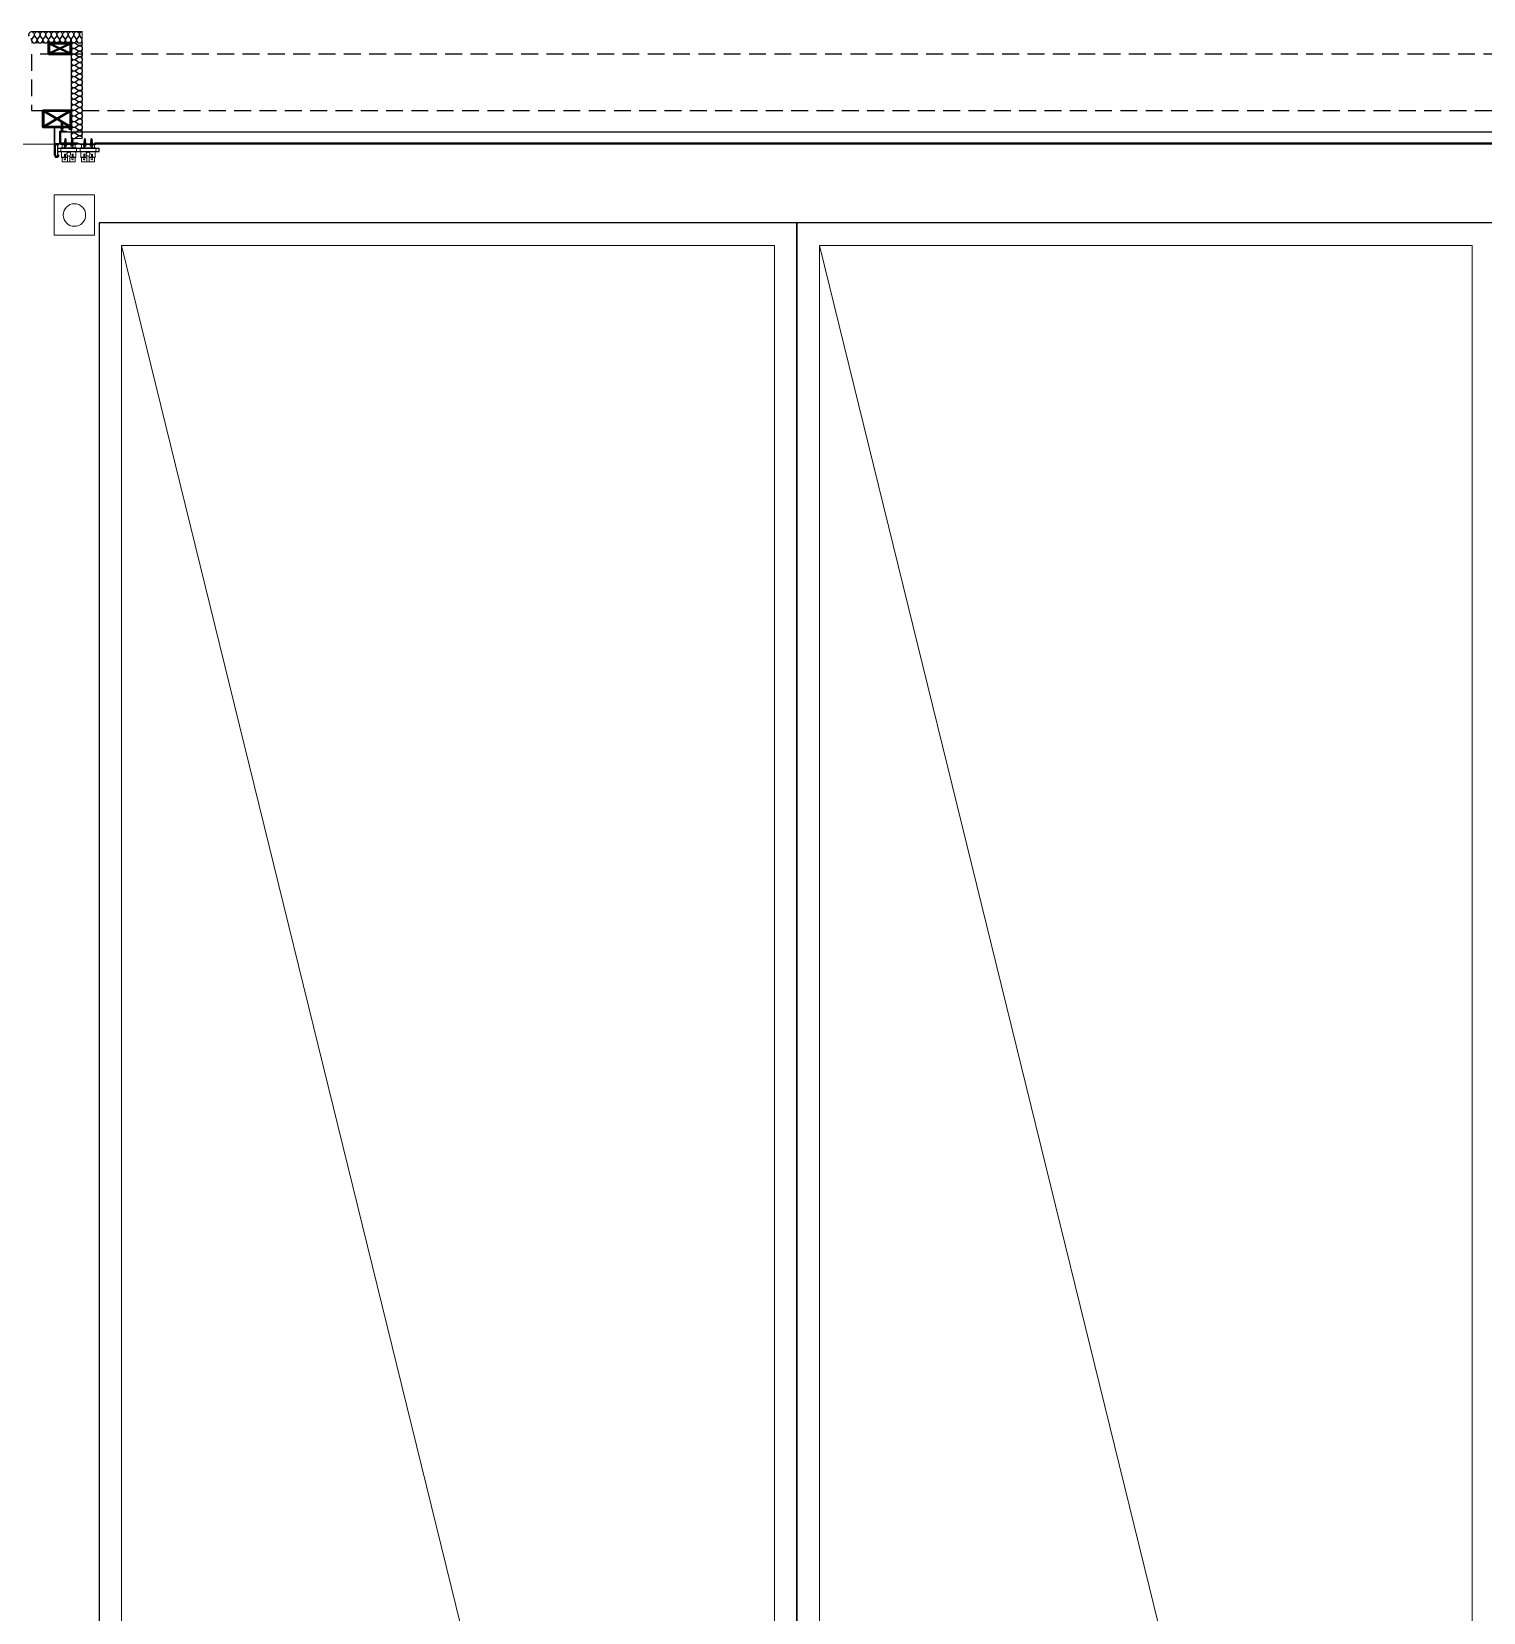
# Model space of a CAD drawing. Header units: millimetres. Extents: x 3546612 to 5615882, y 547008 to 3162891.
# Drawn here: x 5411125 to 5417575, y 2422843 to 2429868 of the extents above; entities that cross this region are included whole.
import ezdxf

# ---------------------------------------------------------------- set-up
doc = ezdxf.new("R2010")
doc.units = ezdxf.units.MM
doc.linetypes.add('XR-평면도$0$HID', pattern=[2, 1.1, -0.9])
doc.linetypes.add('XR-평면도$0$HIDDEN', pattern=[0.375, 0.25, -0.125])
for name, color, linetype, lineweight in [('XR-평면도$0$A-CNTL', 9, 'Continuous', 15), ('XR-평면도$0$A-CONC-LIN1', 9, 'Continuous', 40), ('XR-평면도$0$A-DWXM-SHUT', 9, 'Continuous', 25), ('XR-평면도$0$A-ELEV-LIN3', 9, 'Continuous', 18), ('XR-평면도$0$A-FFXM-EQP', 9, 'Continuous', 15), ('XR-평면도$0$A-WAXM-PANL', 9, 'Continuous', 20), ('XR-평면도$0$A-XXXX-HID', 9, 'Continuous', 18), ('XR-평면도$0$A-XXXX-STL', 9, 'Continuous', 25)]:
    doc.layers.add(name, color=color, linetype=linetype, lineweight=lineweight)
doc.layers.add('XR-평면도$0$HAT', color=9, linetype='Continuous')
doc.layers.add('XR-평면도$0$Parking_화물', color=9, linetype='Continuous')

# ---------------------------------------------------------------- blocks, each defined once
blk = doc.blocks.new('XR-평면도$0$중심선(210216)')
at = {"layer": 'XR-평면도$0$A-CNTL', "ltscale": 300}
blk.add_lwpolyline([(-10000, 90000), (186000, 90000)], dxfattribs=at)
blk = doc.blocks.new('XR-평면도$0$주차구획_1')
at = {"layer": 'XR-평면도$0$A-ELEV-LIN3'}
blk.add_line((-5900, 1450), (5900, -1450), dxfattribs=at)
blk.add_lwpolyline([(-5900, 1450), (5900, 1450), (5900, -1450), (-5900, -1450)], close=True, dxfattribs=at)
at = {"layer": 'XR-평면도$0$Parking_화물'}
blk.add_lwpolyline([(-6000, 1550), (6000, 1550), (6000, -1550), (-6000, -1550)], close=True, dxfattribs=at)
blk = doc.blocks.new('XR-평면도$0$화물주차구획_1F(210411)')
at = {"xscale": -1.000000000000001}
for p in [(12150544, 792213.4), (12150544, 789113.4)]:
    blk.add_blockref('XR-평면도$0$주차구획_1', p, dxfattribs=at)
blk = doc.blocks.new('XR-평면도$0$단열재(PANEL)')
at = {"layer": 'XR-평면도$0$HAT'}
blk.add_lwpolyline([(0, 0, 0.618034), (-40, 20), (-60, 5, -2), (-60, 45), (-40, 30, 2), (-40, 70), (-60, 55, -2), (-60, 95), (-40, 80, 2), (-40, 120), (-60, 105, -2), (-60, 145), (-40, 130, 2), (-40, 170), (-60, 155, -2), (-60, 195), (-40, 180, 2), (-40, 220), (-60, 205, -2), (-60, 245), (-40, 230, 2), (-40, 270), (-60, 255, -2), (-60, 295), (-40, 280, 2), (-40, 320), (-60, 305, -2), (-60, 345), (-40, 330, 2), (-40, 370), (-60, 355, -2), (-60, 395), (-40, 380, 2), (-40, 420), (-60, 405, -2), (-60, 445), (-40, 430, 2), (-40, 470), (-60, 455, -2), (-60, 495), (-40, 480, 2), (-40, 520), (-60, 505, -2), (-60, 545), (-40, 530, 2), (-40, 570), (-60, 555, -2), (-60, 595), (-40, 580, 2), (-40, 620), (-60, 605, -2), (-60, 645), (-40, 630, 2), (-40, 670), (-60, 655, -2), (-60, 695), (-40, 680, 2), (-40, 720), (-60, 705, -2), (-60, 745), (-40, 730, 2), (-40, 770), (-60, 755, -2), (-60, 795), (-40, 780, 2), (-40, 820), (-60, 805, -2), (-60, 845), (-40, 830, 0.509758), (-1, 842, 0.509758)], format="xyb", dxfattribs=at)
blk = doc.blocks.new('XR-평면도$0$b1')
at = {"layer": 'XR-평면도$0$A-XXXX-HID'}
blk.add_lwpolyline([(0, 180), (180, 180), (180, 0), (0, 0), (0, 180)], dxfattribs=at)
blk.add_circle((90, 90), 50, dxfattribs=at)
blk = doc.blocks.new('XR-평면도$0$셔터(9600)230515')
at = {"layer": 'XR-평면도$0$A-FFXM-EQP'}
h = blk.add_hatch(color=256, dxfattribs=at)
h.paths.add_polyline_path([(171.6, 328.7, -0.016306), (169.9, 328.5, -1.195216), (167.7, 330, -0.543341), (170, 329.5, 0.013697), (171.6, 330)])
h.paths.add_polyline_path([(171.6, 328.7), (171.6, 330, 0.012355), (173.1, 330.4), (173.2, 330.4, 0.213645), (173.9, 330.7, 0.195215), (190.9, 346.5), (190.9, 345.2, -0.261268)])
at = {"color": 1}
for p, q in [((172.7, 252.3), (52.3, 322.7)), ((172.7, 322.7), (52.3, 252.3)), ((172.7, -2.3, 0), (77.3, -47.7, 0)), ((172.7, -47.7, 0), (77.3, -2.3, 0))]:
    blk.add_line(p, q, dxfattribs=at)
at = {"color": 3}
for points in [[(50, 250), (175, 250), (175, 325), (50, 325)], [(52.3, 252.3), (172.7, 252.3), (172.7, 322.7), (52.3, 322.7)]]:
    blk.add_lwpolyline(points, close=True, dxfattribs=at)
at = {"color": 3, "elevation": 0}
for points in [[(75, 0), (175, 0), (175, -50), (75, -50)], [(77.3, -2.3), (172.7, -2.3), (172.7, -47.7), (77.3, -47.7)]]:
    blk.add_lwpolyline(points, close=True, dxfattribs=at)
at = {"layer": 'XR-평면도$0$A-DWXM-SHUT', "ltscale": 20}
for p, q in [((99.6, 325), (99.6, 449.1)), ((101.2, 449.1), (99.6, 449.1)), ((101.2, 449.1), (106.2, 459.1)), ((101.2, 449.1), (101.2, 364.9)), ((101.2, 326.6), (101.2, 449.1)), ((104.4, 448.4), (108.2, 455.9)), ((104.4, 448.4), (104.4, 402.3)), ((116.2, 459.1), (106.2, 459.1)), ((106.2, 449.1), (106.2, 407.4)), ((114.2, 455.9), (108.2, 455.9)), ((117.6, 449.1), (114.2, 455.9)), ((121.2, 449.1), (116.2, 459.1)), ((116.2, 449.1), (116.2, 407.4)), ((116.2, 433.4), (300.3, 433.4)), ((121.2, 449.1), (117.6, 449.1)), ((300.3, 433.4), (300.3, 418.4)), ((121.2, 399.1), (101.2, 399.1)), ((121.2, 402.3), (104.4, 402.3)), ((116.2, 418.4), (300.3, 418.4)), ((121.2, 402.3), (121.2, 399.1)), ((125, 399.1), (205.8, 399.1)), ((125, 399.1), (125, 341.8)), ((125, 399.1), (205.8, 399.1)), ((128.2, 395.9), (128.2, 345)), ((205.8, 395.9), (129.2, 395.9)), ((129.2, 395.9), (129.2, 345)), ((205.8, 399.1), (205.8, 395.9)), ((211, 399.1), (291.8, 399.1)), ((211, 399.1), (211, 395.9)), ((9671.8, 395.9), (279.2, 395.9)), ((291.8, 399.1), (291.8, 395.9)), ((99.6, 325), (147.5, 325)), ((101.2, 326.6), (147.5, 326.6)), ((101.2, 326.6, 0), (147.5, 326.6, 0)), ((125, 341.8), (153.5, 341.8)), ((129.2, 345), (9671.8, 345)), ((147.5, 326.6), (147.5, 325)), ((147.5, 326.6, 0), (147.5, 325, 0)), ((153.5, 341.8), (153.5, 345))]:
    blk.add_line(p, q, dxfattribs=at)
for centre, start, end in [((111.2, 449.1, 0), 0, 180), ((111.2, 407.4, 0), 180, 0)]:
    blk.add_arc(centre, 5, start, end, dxfattribs=at)
at = {"layer": 'XR-평면도$0$A-FFXM-EQP'}
for p, q in [((129.9, 434.9), (199.9, 434.9)), ((133.1, 458.4), (133.6, 459.4)), ((133.1, 458.4), (133.1, 436.4)), ((133.1, 458.4), (146.1, 458.4)), ((133.6, 459.4), (146.1, 459.4)), ((140.5, 434.9), (133.9, 435.4)), ((136.1, 479.1), (136.1, 459.4)), ((136.1, 479.1), (193.6, 479.1)), ((136.1, 435.1), (136.1, 434.9)), ((145.9, 446.4), (145.9, 459.4)), ((146.1, 446.4), (146.1, 459.4)), ((149.7, 446.4), (149.7, 459.4)), ((149.7, 459.4), (159.4, 459.4)), ((149.7, 458.4), (159.4, 458.4)), ((149.9, 446.4), (149.9, 459.4)), ((159.4, 459.4), (159.4, 451.6)), ((159.9, 451.9), (159.9, 478.1)), ((160.9, 479.1), (168.9, 479.1)), ((169.9, 451.9), (169.9, 478.1)), ((170.4, 459.4), (180.1, 459.4)), ((170.4, 459.4), (170.4, 451.6)), ((170.4, 458.4), (180.1, 458.4)), ((179.9, 446.4), (179.9, 459.4)), ((180.1, 446.4), (180.1, 459.4)), ((183.7, 446.4), (183.7, 459.4)), ((183.7, 459.4), (196.1, 459.4)), ((183.7, 458.4), (196.6, 458.4)), ((183.9, 446.4), (183.9, 459.4)), ((189.2, 434.9), (195.8, 435.4)), ((193.6, 459.4), (193.6, 479.1)), ((193.6, 435.1), (193.6, 434.9)), ((196.6, 458.4), (196.1, 459.4)), ((196.6, 458.4), (196.6, 436.4)), ((215.8, 434.9), (285.8, 434.9)), ((219.1, 458.4), (219.5, 459.4)), ((219.1, 458.4), (219.1, 436.4)), ((219.1, 458.4), (232, 458.4)), ((219.5, 459.4), (232, 459.4)), ((226.5, 434.9), (219.8, 435.4)), ((222.1, 479.1), (222.1, 459.4)), ((222.1, 479.1), (279.6, 479.1)), ((222.1, 435.1), (222.1, 434.9)), ((231.8, 446.4), (231.8, 459.4)), ((232, 446.4), (232, 459.4)), ((235.6, 446.4), (235.6, 459.4)), ((235.6, 459.4), (245.3, 459.4)), ((235.6, 458.4), (245.3, 458.4)), ((235.8, 446.4), (235.8, 459.4)), ((245.3, 459.4), (245.3, 451.6)), ((245.8, 451.9), (245.8, 478.1)), ((246.8, 479.1), (254.8, 479.1)), ((255.8, 451.9), (255.8, 478.1)), ((256.3, 459.4), (266, 459.4)), ((256.3, 459.4), (256.3, 451.6)), ((256.3, 458.4), (266, 458.4)), ((265.8, 446.4), (265.8, 459.4)), ((266, 446.4), (266, 459.4)), ((269.6, 446.4), (269.6, 459.4)), ((269.6, 459.4), (282.1, 459.4)), ((269.6, 458.4), (282.6, 458.4)), ((269.8, 446.4), (269.8, 459.4)), ((275.2, 434.9), (281.8, 435.4)), ((279.6, 459.4), (279.6, 479.1)), ((279.6, 435.1), (279.6, 434.9)), ((282.6, 458.4), (282.1, 459.4)), ((282.6, 458.4), (282.6, 436.4)), ((129.9, 416.4), (199.9, 416.4)), ((129.9, 401.4), (199.9, 401.4)), ((129.9, 401.4), (129.9, 399.1)), ((136.1, 416.4), (136.1, 402.4)), ((136.1, 401.4), (136.1, 402.4)), ((144.8, 408.9), (144.8, 405.2)), ((155.3, 405.2), (144.8, 405.2)), ((154.2, 397.2), (145.9, 400.6)), ((154.2, 397.2), (145.9, 400.6)), ((154.2, 395.4), (145.9, 398.8)), ((154.2, 395.4), (145.9, 398.8)), ((154.2, 393.6), (145.9, 397)), ((154.2, 393.6), (145.9, 397)), ((154.2, 391.7), (145.9, 395.1)), ((154.2, 391.7), (145.9, 395.1)), ((154.2, 389.9), (145.9, 393.3)), ((154.2, 389.9), (145.9, 393.3)), ((154.2, 388.1), (145.9, 391.5)), ((154.2, 388.1), (145.9, 391.5)), ((154.2, 386.2), (145.9, 389.6)), ((154.2, 386.2), (145.9, 389.6)), ((154.2, 384.4), (145.9, 387.8)), ((154.2, 384.4), (145.9, 387.8)), ((154.2, 382.6), (145.9, 386)), ((154.2, 382.6), (145.9, 386)), ((148.9, 382.9), (145.9, 384.1)), ((148.9, 382.9), (145.9, 384.1)), ((154.1, 409.4), (146, 409.4)), ((146.9, 400.6), (146.9, 401.4)), ((146.9, 398.8), (146.9, 399.8)), ((146.9, 397), (146.9, 398)), ((146.9, 395.1), (146.9, 396.2)), ((146.9, 393.3), (146.9, 394.3)), ((146.9, 391.5), (146.9, 392.5)), ((146.9, 389.6), (146.9, 390.7)), ((146.9, 387.8), (146.9, 388.8)), ((146.9, 386), (146.9, 387)), ((146.9, 384.1), (146.9, 385.2)), ((146.9, 379.1), (146.9, 383.3)), ((147.3, 408.9), (147.3, 405.2)), ((154.2, 399.1), (148.3, 401.4)), ((152.8, 408.9), (152.8, 405.2)), ((153.2, 399.9), (153.2, 401.4)), ((153.2, 398), (153.2, 399.1)), ((153.2, 396.2), (153.2, 397.2)), ((153.2, 394.4), (153.2, 395.4)), ((153.2, 392.5), (153.2, 393.6)), ((153.2, 390.7), (153.2, 391.7)), ((153.2, 388.9), (153.2, 389.9)), ((153.2, 387), (153.2, 388.1)), ((153.2, 385.2), (153.2, 386.2)), ((153.2, 383.4), (153.2, 384.4)), ((153.2, 379.1), (153.2, 382.6)), ((155.3, 408.9), (155.3, 405.2)), ((174.8, 408.9), (174.8, 405.2)), ((185.3, 405.2), (174.8, 405.2)), ((184.2, 397.2), (175.9, 400.6)), ((184.2, 397.2), (175.9, 400.6)), ((184.2, 395.4), (175.9, 398.8)), ((184.2, 395.4), (175.9, 398.8)), ((184.2, 393.6), (175.9, 397)), ((184.2, 393.6), (175.9, 397)), ((184.2, 391.7), (175.9, 395.1)), ((184.2, 391.7), (175.9, 395.1)), ((184.2, 389.9), (175.9, 393.3)), ((184.2, 389.9), (175.9, 393.3)), ((184.2, 388.1), (175.9, 391.5)), ((184.2, 388.1), (175.9, 391.5)), ((184.2, 386.2), (175.9, 389.6)), ((184.2, 386.2), (175.9, 389.6)), ((184.2, 384.4), (175.9, 387.8)), ((184.2, 384.4), (175.9, 387.8)), ((184.2, 382.6), (175.9, 386)), ((184.2, 382.6), (175.9, 386)), ((178.9, 382.9), (175.9, 384.1)), ((178.9, 382.9), (175.9, 384.1)), ((184.1, 409.4), (176, 409.4)), ((176.9, 400.6), (176.9, 401.4)), ((176.9, 398.8), (176.9, 399.8)), ((176.9, 397), (176.9, 398)), ((176.9, 395.1), (176.9, 396.2)), ((176.9, 393.3), (176.9, 394.3)), ((176.9, 391.5), (176.9, 392.5)), ((176.9, 389.6), (176.9, 390.7)), ((176.9, 387.8), (176.9, 388.8)), ((176.9, 386), (176.9, 387)), ((176.9, 384.1), (176.9, 385.2)), ((176.9, 379.1), (176.9, 383.3)), ((177.3, 408.9), (177.3, 405.2)), ((184.2, 399.1), (178.3, 401.4)), ((182.8, 408.9), (182.8, 405.2)), ((183.2, 399.9), (183.2, 401.4)), ((183.2, 398), (183.2, 399.1)), ((183.2, 396.2), (183.2, 397.2)), ((183.2, 394.4), (183.2, 395.4)), ((183.2, 392.5), (183.2, 393.6)), ((183.2, 390.7), (183.2, 391.7)), ((183.2, 388.9), (183.2, 389.9)), ((183.2, 387), (183.2, 388.1)), ((183.2, 385.2), (183.2, 386.2)), ((183.2, 383.4), (183.2, 384.4)), ((183.2, 379.1), (183.2, 382.6)), ((185.3, 408.9), (185.3, 405.2)), ((193.6, 401.4), (193.6, 416.4)), ((193.6, 401.4), (193.6, 402.4)), ((199.9, 401.4), (199.9, 399.1)), ((215.8, 416.4), (285.8, 416.4)), ((215.8, 401.4), (215.8, 399.1)), ((215.8, 401.4), (285.8, 401.4)), ((222.1, 416.4), (222.1, 402.4)), ((222.1, 401.4), (222.1, 402.4)), ((230.8, 408.9), (230.8, 405.2)), ((241.3, 405.2), (230.8, 405.2)), ((240.2, 397.2), (231.9, 400.6)), ((240.2, 397.2), (231.9, 400.6)), ((240.2, 395.4), (231.9, 398.8)), ((240.2, 395.4), (231.9, 398.8)), ((240.2, 393.6), (231.9, 397)), ((240.2, 393.6), (231.9, 397)), ((240.2, 391.7), (231.9, 395.1)), ((240.2, 391.7), (231.9, 395.1)), ((240.2, 389.9), (231.9, 393.3)), ((240.2, 389.9), (231.9, 393.3)), ((240.2, 388.1), (231.9, 391.5)), ((240.2, 388.1), (231.9, 391.5)), ((240.2, 386.2), (231.9, 389.6)), ((240.2, 386.2), (231.9, 389.6)), ((240.2, 384.4), (231.9, 387.8)), ((240.2, 384.4), (231.9, 387.8)), ((240.2, 382.6), (231.9, 386)), ((240.2, 382.6), (231.9, 386)), ((234.9, 382.9), (231.9, 384.1)), ((234.9, 382.9), (231.9, 384.1)), ((240.1, 409.4), (232, 409.4)), ((232.9, 400.6), (232.9, 401.4)), ((232.9, 398.8), (232.9, 399.8)), ((232.9, 397), (232.9, 398)), ((232.9, 395.1), (232.9, 396.2)), ((232.9, 393.3), (232.9, 394.3)), ((232.9, 391.5), (232.9, 392.5)), ((232.9, 389.6), (232.9, 390.7)), ((232.9, 387.8), (232.9, 388.8)), ((232.9, 386), (232.9, 387)), ((232.9, 384.1), (232.9, 385.2)), ((232.9, 379.1), (232.9, 383.3)), ((233.3, 408.9), (233.3, 405.2)), ((240.2, 399.1), (234.3, 401.4)), ((238.7, 408.9), (238.7, 405.2)), ((239.2, 399.9), (239.2, 401.4)), ((239.2, 398), (239.2, 399.1)), ((239.2, 396.2), (239.2, 397.2)), ((239.2, 394.4), (239.2, 395.4)), ((239.2, 392.5), (239.2, 393.6)), ((239.2, 390.7), (239.2, 391.7)), ((239.2, 388.9), (239.2, 389.9)), ((239.2, 387), (239.2, 388.1)), ((239.2, 385.2), (239.2, 386.2)), ((239.2, 383.4), (239.2, 384.4)), ((239.2, 379.1), (239.2, 382.6)), ((241.3, 408.9), (241.3, 405.2)), ((260.8, 408.9), (260.8, 405.2)), ((271.3, 405.2), (260.8, 405.2)), ((270.2, 397.2), (261.9, 400.6)), ((270.2, 397.2), (261.9, 400.6)), ((270.2, 395.4), (261.9, 398.8)), ((270.2, 395.4), (261.9, 398.8)), ((270.2, 393.6), (261.9, 397)), ((270.2, 393.6), (261.9, 397)), ((270.2, 391.7), (261.9, 395.1)), ((270.2, 391.7), (261.9, 395.1)), ((270.2, 389.9), (261.9, 393.3)), ((270.2, 389.9), (261.9, 393.3)), ((270.2, 388.1), (261.9, 391.5)), ((270.2, 388.1), (261.9, 391.5)), ((270.2, 386.2), (261.9, 389.6)), ((270.2, 386.2), (261.9, 389.6)), ((270.2, 384.4), (261.9, 387.8)), ((270.2, 384.4), (261.9, 387.8)), ((270.2, 382.6), (261.9, 386)), ((270.2, 382.6), (261.9, 386)), ((264.9, 382.9), (261.9, 384.1)), ((264.9, 382.9), (261.9, 384.1)), ((270.1, 409.4), (262, 409.4)), ((262.9, 400.6), (262.9, 401.4)), ((262.9, 398.8), (262.9, 399.8)), ((262.9, 397), (262.9, 398)), ((262.9, 395.1), (262.9, 396.2)), ((262.9, 393.3), (262.9, 394.3)), ((262.9, 391.5), (262.9, 392.5)), ((262.9, 389.6), (262.9, 390.7)), ((262.9, 387.8), (262.9, 388.8)), ((262.9, 386), (262.9, 387)), ((262.9, 384.1), (262.9, 385.2)), ((262.9, 379.1), (262.9, 383.3)), ((263.3, 408.9), (263.3, 405.2)), ((270.2, 399.1), (264.3, 401.4)), ((268.7, 408.9), (268.7, 405.2)), ((269.2, 399.9), (269.2, 401.4)), ((269.2, 398), (269.2, 399.1)), ((269.2, 396.2), (269.2, 397.2)), ((269.2, 394.4), (269.2, 395.4)), ((269.2, 392.5), (269.2, 393.6)), ((269.2, 390.7), (269.2, 391.7)), ((269.2, 388.9), (269.2, 389.9)), ((269.2, 387), (269.2, 388.1)), ((269.2, 385.2), (269.2, 386.2)), ((269.2, 383.4), (269.2, 384.4)), ((269.2, 379.1), (269.2, 382.6)), ((271.3, 408.9), (271.3, 405.2)), ((279.6, 401.4), (279.6, 416.4)), ((279.6, 401.4), (279.6, 402.4)), ((285.8, 401.4), (285.8, 399.1)), ((129.7, 334.1), (129.7, 330.4)), ((129.7, 334.1, 0), (129.7, 330.4, 0)), ((140.2, 330.4), (129.7, 330.4)), ((140.2, 330.4, 0), (129.7, 330.4, 0)), ((139.1, 322.4), (130.8, 325.8)), ((139.1, 322.4), (130.8, 325.8)), ((139.1, 322.4, 0), (130.8, 325.8, 0)), ((139.1, 322.4, 0), (130.8, 325.8, 0)), ((139.1, 320.5), (130.8, 324)), ((139.1, 320.5), (130.8, 324)), ((139.1, 320.5, 0), (130.8, 324, 0)), ((139.1, 320.5, 0), (130.8, 324, 0)), ((139.1, 318.7), (130.8, 322.1)), ((139.1, 318.7), (130.8, 322.1)), ((139.1, 318.7, 0), (130.8, 322.1, 0)), ((139.1, 318.7, 0), (130.8, 322.1, 0)), ((139.1, 316.9), (130.8, 320.3)), ((139.1, 316.9), (130.8, 320.3)), ((139.1, 316.9, 0), (130.8, 320.3, 0)), ((139.1, 316.9, 0), (130.8, 320.3, 0)), ((139.1, 315), (130.8, 318.5)), ((139.1, 315), (130.8, 318.5)), ((139.1, 315, 0), (130.8, 318.5, 0)), ((139.1, 315, 0), (130.8, 318.5, 0)), ((139.1, 313.2), (130.8, 316.6)), ((139.1, 313.2), (130.8, 316.6)), ((139.1, 313.2, 0), (130.8, 316.6, 0)), ((139.1, 313.2, 0), (130.8, 316.6, 0)), ((139.1, 311.4), (130.8, 314.8)), ((139.1, 311.4), (130.8, 314.8)), ((139.1, 311.4, 0), (130.8, 314.8, 0)), ((139.1, 311.4, 0), (130.8, 314.8, 0)), ((139.1, 309.5), (130.8, 313)), ((139.1, 309.5), (130.8, 313)), ((139.1, 309.5, 0), (130.8, 313, 0)), ((139.1, 309.5, 0), (130.8, 313, 0)), ((139.1, 307.7), (130.8, 311.1)), ((139.1, 307.7), (130.8, 311.1)), ((139.1, 307.7, 0), (130.8, 311.1, 0)), ((139.1, 307.7, 0), (130.8, 311.1, 0)), ((133.8, 308), (130.8, 309.3)), ((133.8, 308), (130.8, 309.3)), ((133.8, 308, 0), (130.8, 309.3, 0)), ((133.8, 308, 0), (130.8, 309.3, 0)), ((139, 337.6), (130.9, 337.6)), ((139, 337.6, 0), (130.9, 337.6, 0)), ((131.8, 325.8), (131.8, 326.6)), ((131.8, 325.8, 0), (131.8, 326.6, 0)), ((131.8, 324), (131.8, 325)), ((131.8, 324, 0), (131.8, 325, 0)), ((131.8, 322.1), (131.8, 323.1)), ((131.8, 322.1, 0), (131.8, 323.1, 0)), ((131.8, 320.3), (131.8, 321.3)), ((131.8, 320.3, 0), (131.8, 321.3, 0)), ((131.8, 318.5), (131.8, 319.5)), ((131.8, 318.5, 0), (131.8, 319.5, 0)), ((131.8, 316.6), (131.8, 317.6)), ((131.8, 316.6, 0), (131.8, 317.6, 0)), ((131.8, 314.8), (131.8, 315.8)), ((131.8, 314.8, 0), (131.8, 315.8, 0)), ((131.8, 313), (131.8, 314)), ((131.8, 313, 0), (131.8, 314, 0)), ((131.8, 311.1), (131.8, 312.1)), ((131.8, 311.1, 0), (131.8, 312.1, 0)), ((131.8, 309.3), (131.8, 310.3)), ((131.8, 309.3, 0), (131.8, 310.3, 0)), ((131.8, 304.2), (131.8, 308.5)), ((131.8, 304.2, 0), (131.8, 308.5, 0)), ((132.2, 334.1), (132.2, 330.4)), ((132.2, 334.1, 0), (132.2, 330.4, 0)), ((139.1, 324.2), (133.2, 326.6)), ((139.1, 324.2, 0), (133.2, 326.6, 0)), ((137.6, 334.1), (137.6, 330.4)), ((137.6, 334.1, 0), (137.6, 330.4, 0)), ((138.1, 325), (138.1, 326.6)), ((138.1, 325, 0), (138.1, 326.6, 0)), ((138.1, 323.2), (138.1, 324.2)), ((138.1, 323.2, 0), (138.1, 324.2, 0)), ((138.1, 321.3), (138.1, 322.4)), ((138.1, 321.3, 0), (138.1, 322.4, 0)), ((138.1, 319.5), (138.1, 320.5)), ((138.1, 319.5, 0), (138.1, 320.5, 0)), ((138.1, 317.7), (138.1, 318.7)), ((138.1, 317.7, 0), (138.1, 318.7, 0)), ((138.1, 315.8), (138.1, 316.9)), ((138.1, 315.8, 0), (138.1, 316.9, 0)), ((138.1, 314), (138.1, 315)), ((138.1, 314, 0), (138.1, 315, 0)), ((138.1, 312.2), (138.1, 313.2)), ((138.1, 312.2, 0), (138.1, 313.2, 0)), ((138.1, 310.3), (138.1, 311.4)), ((138.1, 310.3, 0), (138.1, 311.4, 0)), ((138.1, 308.5), (138.1, 309.5)), ((138.1, 308.5, 0), (138.1, 309.5, 0)), ((138.1, 304.2), (138.1, 307.7)), ((138.1, 304.2, 0), (138.1, 307.7, 0)), ((140.2, 334.1), (140.2, 330.4)), ((140.2, 334.1, 0), (140.2, 330.4, 0)), ((153.1, 326), (153.1, 327.8)), ((153.1, 327.8), (162.9, 327.8)), ((153.1, 326, 0), (153.1, 327.8, 0)), ((153.1, 327.8, 0), (162.9, 327.8, 0)), ((169.4, 326), (153.1, 326)), ((169.4, 326, 0), (153.1, 326, 0)), ((171.6, 326), (153.7, 326)), ((171.6, 326, 0), (153.7, 326, 0)), ((155.9, 327.8), (161.4, 327.8)), ((155.9, 327.8, 0), (161.4, 327.8, 0)), ((164.7, 331.6), (163.7, 328.5)), ((164.7, 331.6, 0), (163.7, 328.5, 0)), ((173.2, 335.3), (165.6, 335.3)), ((173.2, 335.3, 0), (165.6, 335.3, 0)), ((173.2, 330.4), (169.6, 330.4)), ((173.2, 330.4, 0), (169.6, 330.4, 0)), ((170.7, 327.6), (169.6, 327.6)), ((170.7, 327.6, 0), (169.6, 327.6, 0)), ((170.7, 327.2), (170.7, 327.6)), ((170.7, 327.2, 0), (170.7, 327.6, 0)), ((170.7, 327.2), (171.6, 327.2)), ((170.7, 327.2, 0), (171.6, 327.2, 0)), ((171.6, 326), (171.6, 327.2)), ((171.6, 326, 0), (171.6, 327.2, 0))]:
    blk.add_line(p, q, dxfattribs=at)
at = {"layer": 'XR-평면도$0$A-FFXM-EQP', "linetype": 'XR-평면도$0$HID'}
for p, q in [((129.9, 432.9), (199.9, 432.9)), ((144.9, 459.4), (144.9, 469.1)), ((150.9, 469.1), (144.9, 469.1)), ((145.1, 459.4), (145.1, 468.9)), ((145.1, 468.9), (150.6, 468.9)), ((150.6, 459.4), (150.6, 468.9)), ((150.9, 459.4), (150.9, 469.1)), ((178.9, 459.4), (178.9, 469.1)), ((184.9, 469.1), (178.9, 469.1)), ((179.1, 459.4), (179.1, 468.9)), ((179.1, 468.9), (184.6, 468.9)), ((184.6, 459.4), (184.6, 468.9)), ((184.9, 459.4), (184.9, 469.1)), ((215.7, 432.9), (285.8, 432.9)), ((230.8, 459.4), (230.8, 469.1)), ((236.8, 469.1), (230.8, 469.1)), ((231.1, 459.4), (231.1, 468.9)), ((231.1, 468.9), (236.6, 468.9)), ((236.6, 459.4), (236.6, 468.9)), ((236.8, 459.4), (236.8, 469.1)), ((264.8, 459.4), (264.8, 469.1)), ((270.8, 469.1), (264.8, 469.1)), ((265.1, 459.4), (265.1, 468.9)), ((265.1, 468.9), (270.6, 468.9)), ((270.6, 459.4), (270.6, 468.9)), ((270.8, 459.4), (270.8, 469.1)), ((129.7, 418.4), (199.9, 418.4)), ((144.9, 413.4), (144.9, 416.4)), ((150.9, 413.4), (144.9, 413.4)), ((145.1, 413.7), (145.1, 416.4)), ((150.6, 413.7), (145.1, 413.7)), ((150.6, 413.7), (150.6, 416.4)), ((150.9, 413.4), (150.9, 416.4)), ((178.9, 413.4), (178.9, 416.4)), ((184.9, 413.4), (178.9, 413.4)), ((179.1, 413.7), (179.1, 416.4)), ((184.6, 413.7), (179.1, 413.7)), ((184.6, 413.7), (184.6, 416.4)), ((184.9, 413.4), (184.9, 416.4)), ((215.7, 418.4), (285.8, 418.4)), ((230.8, 413.4), (230.8, 416.4)), ((236.8, 413.4), (230.8, 413.4)), ((231.1, 413.7), (231.1, 416.4)), ((236.6, 413.7), (231.1, 413.7)), ((236.6, 413.7), (236.6, 416.4)), ((236.8, 413.4), (236.8, 416.4)), ((264.8, 413.4), (264.8, 416.4)), ((270.8, 413.4), (264.8, 413.4)), ((265.1, 413.7), (265.1, 416.4)), ((270.6, 413.7), (265.1, 413.7)), ((270.6, 413.7), (270.6, 416.4)), ((270.8, 413.4), (270.8, 416.4))]:
    blk.add_line(p, q, dxfattribs=at)
at = {"layer": 'XR-평면도$0$A-FFXM-EQP', "color": 7}
blk.add_line((129.9, 399.1), (199.9, 399.1), dxfattribs=at)
at = {"layer": 'XR-평면도$0$A-FFXM-EQP'}
for points in [[(145.8, 405.2), (154.4, 405.2), (159.1, 402.2), (141.1, 402.2)], [(141.1, 402.2), (159.1, 402.2), (159.1, 401.4), (141.1, 401.4)], [(145.9, 400.6), (146.9, 399.8), (153.2, 397.2), (154.2, 397.2), (153.2, 398), (146.9, 400.6)], [(145.9, 398.8), (146.9, 398), (153.2, 395.4), (154.2, 395.4), (153.2, 396.2), (146.9, 398.8)], [(145.9, 397), (146.9, 396.2), (153.2, 393.6), (154.2, 393.6), (153.2, 394.4), (146.9, 397)], [(145.9, 395.1), (146.9, 394.3), (153.2, 391.7), (154.2, 391.7), (153.2, 392.5), (146.9, 395.1)], [(145.9, 393.3), (146.9, 392.5), (153.2, 389.9), (154.2, 389.9), (153.2, 390.7), (146.9, 393.3)], [(145.9, 391.5), (146.9, 390.7), (153.2, 388.1), (154.2, 388.1), (153.2, 388.9), (146.9, 391.5)], [(145.9, 389.6), (146.9, 388.8), (153.2, 386.2), (154.2, 386.2), (153.2, 387), (146.9, 389.6)], [(145.9, 387.8), (146.9, 387), (153.2, 384.4), (154.2, 384.4), (153.2, 385.2), (146.9, 387.8)], [(145.9, 386), (146.9, 385.2), (153.2, 382.6), (154.2, 382.6), (153.2, 383.4), (146.9, 386)], [(145.9, 384.1), (146.9, 383.3), (147.9, 382.9), (148.9, 382.9), (147.9, 383.7), (146.9, 384.1)], [(175.8, 405.2), (184.4, 405.2), (189.1, 402.2), (171.1, 402.2)], [(171.1, 402.2), (189.1, 402.2), (189.1, 401.4), (171.1, 401.4)], [(175.9, 400.6), (176.9, 399.8), (183.2, 397.2), (184.2, 397.2), (183.2, 398), (176.9, 400.6)], [(175.9, 398.8), (176.9, 398), (183.2, 395.4), (184.2, 395.4), (183.2, 396.2), (176.9, 398.8)], [(175.9, 397), (176.9, 396.2), (183.2, 393.6), (184.2, 393.6), (183.2, 394.4), (176.9, 397)], [(175.9, 395.1), (176.9, 394.3), (183.2, 391.7), (184.2, 391.7), (183.2, 392.5), (176.9, 395.1)], [(175.9, 393.3), (176.9, 392.5), (183.2, 389.9), (184.2, 389.9), (183.2, 390.7), (176.9, 393.3)], [(175.9, 391.5), (176.9, 390.7), (183.2, 388.1), (184.2, 388.1), (183.2, 388.9), (176.9, 391.5)], [(175.9, 389.6), (176.9, 388.8), (183.2, 386.2), (184.2, 386.2), (183.2, 387), (176.9, 389.6)], [(175.9, 387.8), (176.9, 387), (183.2, 384.4), (184.2, 384.4), (183.2, 385.2), (176.9, 387.8)], [(175.9, 386), (176.9, 385.2), (183.2, 382.6), (184.2, 382.6), (183.2, 383.4), (176.9, 386)], [(175.9, 384.1), (176.9, 383.3), (177.9, 382.9), (178.9, 382.9), (177.9, 383.7), (176.9, 384.1)], [(231.7, 405.2), (240.3, 405.2), (245, 402.2), (227, 402.2)], [(227, 402.2), (245, 402.2), (245, 401.4), (227, 401.4)], [(231.9, 400.6), (232.9, 399.8), (239.2, 397.2), (240.2, 397.2), (239.2, 398), (232.9, 400.6)], [(231.9, 398.8), (232.9, 398), (239.2, 395.4), (240.2, 395.4), (239.2, 396.2), (232.9, 398.8)], [(231.9, 397), (232.9, 396.2), (239.2, 393.6), (240.2, 393.6), (239.2, 394.4), (232.9, 397)], [(231.9, 395.1), (232.9, 394.3), (239.2, 391.7), (240.2, 391.7), (239.2, 392.5), (232.9, 395.1)], [(231.9, 393.3), (232.9, 392.5), (239.2, 389.9), (240.2, 389.9), (239.2, 390.7), (232.9, 393.3)], [(231.9, 391.5), (232.9, 390.7), (239.2, 388.1), (240.2, 388.1), (239.2, 388.9), (232.9, 391.5)], [(231.9, 389.6), (232.9, 388.8), (239.2, 386.2), (240.2, 386.2), (239.2, 387), (232.9, 389.6)], [(231.9, 387.8), (232.9, 387), (239.2, 384.4), (240.2, 384.4), (239.2, 385.2), (232.9, 387.8)], [(231.9, 386), (232.9, 385.2), (239.2, 382.6), (240.2, 382.6), (239.2, 383.4), (232.9, 386)], [(231.9, 384.1), (232.9, 383.3), (233.9, 382.9), (234.9, 382.9), (233.9, 383.7), (232.9, 384.1)], [(261.7, 405.2), (270.3, 405.2), (275, 402.2), (257, 402.2)], [(257, 402.2), (275, 402.2), (275, 401.4), (257, 401.4)], [(261.9, 400.6), (262.9, 399.8), (269.2, 397.2), (270.2, 397.2), (269.2, 398), (262.9, 400.6)], [(261.9, 398.8), (262.9, 398), (269.2, 395.4), (270.2, 395.4), (269.2, 396.2), (262.9, 398.8)], [(261.9, 397), (262.9, 396.2), (269.2, 393.6), (270.2, 393.6), (269.2, 394.4), (262.9, 397)], [(261.9, 395.1), (262.9, 394.3), (269.2, 391.7), (270.2, 391.7), (269.2, 392.5), (262.9, 395.1)], [(261.9, 393.3), (262.9, 392.5), (269.2, 389.9), (270.2, 389.9), (269.2, 390.7), (262.9, 393.3)], [(261.9, 391.5), (262.9, 390.7), (269.2, 388.1), (270.2, 388.1), (269.2, 388.9), (262.9, 391.5)], [(261.9, 389.6), (262.9, 388.8), (269.2, 386.2), (270.2, 386.2), (269.2, 387), (262.9, 389.6)], [(261.9, 387.8), (262.9, 387), (269.2, 384.4), (270.2, 384.4), (269.2, 385.2), (262.9, 387.8)], [(261.9, 386), (262.9, 385.2), (269.2, 382.6), (270.2, 382.6), (269.2, 383.4), (262.9, 386)], [(261.9, 384.1), (262.9, 383.3), (263.9, 382.9), (264.9, 382.9), (263.9, 383.7), (262.9, 384.1)], [(130.6, 330.4), (139.2, 330.4), (143.9, 327.4), (125.9, 327.4)], [(125.9, 327.4), (143.9, 327.4), (143.9, 326.6), (125.9, 326.6)], [(130.8, 325.8), (131.8, 325), (138.1, 322.4), (139.1, 322.4), (138.1, 323.2), (131.8, 325.8)], [(130.8, 324), (131.8, 323.1), (138.1, 320.5), (139.1, 320.5), (138.1, 321.3), (131.8, 324)], [(130.8, 322.1), (131.8, 321.3), (138.1, 318.7), (139.1, 318.7), (138.1, 319.5), (131.8, 322.1)], [(130.8, 320.3), (131.8, 319.5), (138.1, 316.9), (139.1, 316.9), (138.1, 317.7), (131.8, 320.3)], [(130.8, 318.5), (131.8, 317.6), (138.1, 315), (139.1, 315), (138.1, 315.8), (131.8, 318.5)], [(130.8, 316.6), (131.8, 315.8), (138.1, 313.2), (139.1, 313.2), (138.1, 314), (131.8, 316.6)], [(130.8, 314.8), (131.8, 314), (138.1, 311.4), (139.1, 311.4), (138.1, 312.2), (131.8, 314.8)], [(130.8, 313), (131.8, 312.1), (138.1, 309.5), (139.1, 309.5), (138.1, 310.3), (131.8, 313)], [(130.8, 311.1), (131.8, 310.3), (138.1, 307.7), (139.1, 307.7), (138.1, 308.5), (131.8, 311.1)], [(130.8, 309.3), (131.8, 308.5), (132.8, 308), (133.8, 308), (132.8, 308.9), (131.8, 309.3)]]:
    blk.add_lwpolyline(points, close=True, dxfattribs=at)
for points in [[(146.9, 401), (145.9, 400.6), (146.9, 401.4)], [(146.9, 399.2), (145.9, 398.8), (146.9, 399.6)], [(146.9, 397.4), (145.9, 397), (146.9, 397.8)], [(146.9, 395.5), (145.9, 395.1), (146.9, 395.9)], [(146.9, 393.7), (145.9, 393.3), (146.9, 394.1)], [(146.9, 391.9), (145.9, 391.5), (146.9, 392.3)], [(146.9, 390), (145.9, 389.6), (146.9, 390.4)], [(146.9, 388.2), (145.9, 387.8), (146.9, 388.6)], [(146.9, 386.4), (145.9, 386), (146.9, 386.8)], [(146.9, 384.5), (145.9, 384.1), (146.9, 384.9)], [(153.2, 381.1), (148.9, 382.9), (146.9, 381.8), (149.3, 379.3), (150.1, 374.3)], [(146.9, 379.1), (150.1, 374.3), (153.2, 379.1)], [(147.4, 401.4), (153.2, 399.1), (154.2, 399.1), (153.2, 399.9), (149.4, 401.4)], [(153.2, 398.6), (154.2, 399.1), (153.2, 398.2)], [(153.2, 396.8), (154.2, 397.2), (153.2, 396.4)], [(153.2, 396.8), (154.2, 397.2), (153.2, 396.4)], [(153.2, 395), (154.2, 395.4), (153.2, 394.6)], [(153.2, 395), (154.2, 395.4), (153.2, 394.6)], [(153.2, 393.1), (154.2, 393.6), (153.2, 392.7)], [(153.2, 393.1), (154.2, 393.6), (153.2, 392.7)], [(153.2, 391.3), (154.2, 391.7), (153.2, 390.9)], [(153.2, 391.3), (154.2, 391.7), (153.2, 390.9)], [(153.2, 389.5), (154.2, 389.9), (153.2, 389.1)], [(153.2, 389.5), (154.2, 389.9), (153.2, 389.1)], [(153.2, 387.7), (154.2, 388.1), (153.2, 387.2)], [(153.2, 387.7), (154.2, 388.1), (153.2, 387.2)], [(153.2, 385.8), (154.2, 386.2), (153.2, 385.4)], [(153.2, 385.8), (154.2, 386.2), (153.2, 385.4)], [(153.2, 384), (154.2, 384.4), (153.2, 383.6)], [(153.2, 384), (154.2, 384.4), (153.2, 383.6)], [(153.2, 382.2), (154.2, 382.6), (153.2, 381.7)], [(153.2, 382.2), (154.2, 382.6), (153.2, 381.7)], [(176.9, 401), (175.9, 400.6), (176.9, 401.4)], [(176.9, 399.2), (175.9, 398.8), (176.9, 399.6)], [(176.9, 397.4), (175.9, 397), (176.9, 397.8)], [(176.9, 395.5), (175.9, 395.1), (176.9, 395.9)], [(176.9, 393.7), (175.9, 393.3), (176.9, 394.1)], [(176.9, 391.9), (175.9, 391.5), (176.9, 392.3)], [(176.9, 390), (175.9, 389.6), (176.9, 390.4)], [(176.9, 388.2), (175.9, 387.8), (176.9, 388.6)], [(176.9, 386.4), (175.9, 386), (176.9, 386.8)], [(176.9, 384.5), (175.9, 384.1), (176.9, 384.9)], [(183.2, 381.1), (178.9, 382.9), (176.9, 381.8), (179.3, 379.3), (180.1, 374.3)], [(176.9, 379.1), (180.1, 374.3), (183.2, 379.1)], [(177.4, 401.4), (183.2, 399.1), (184.2, 399.1), (183.2, 399.9), (179.4, 401.4)], [(183.2, 398.6), (184.2, 399.1), (183.2, 398.2)], [(183.2, 396.8), (184.2, 397.2), (183.2, 396.4)], [(183.2, 396.8), (184.2, 397.2), (183.2, 396.4)], [(183.2, 395), (184.2, 395.4), (183.2, 394.6)], [(183.2, 395), (184.2, 395.4), (183.2, 394.6)], [(183.2, 393.1), (184.2, 393.6), (183.2, 392.7)], [(183.2, 393.1), (184.2, 393.6), (183.2, 392.7)], [(183.2, 391.3), (184.2, 391.7), (183.2, 390.9)], [(183.2, 391.3), (184.2, 391.7), (183.2, 390.9)], [(183.2, 389.5), (184.2, 389.9), (183.2, 389.1)], [(183.2, 389.5), (184.2, 389.9), (183.2, 389.1)], [(183.2, 387.7), (184.2, 388.1), (183.2, 387.2)], [(183.2, 387.7), (184.2, 388.1), (183.2, 387.2)], [(183.2, 385.8), (184.2, 386.2), (183.2, 385.4)], [(183.2, 385.8), (184.2, 386.2), (183.2, 385.4)], [(183.2, 384), (184.2, 384.4), (183.2, 383.6)], [(183.2, 384), (184.2, 384.4), (183.2, 383.6)], [(183.2, 382.2), (184.2, 382.6), (183.2, 381.7)], [(183.2, 382.2), (184.2, 382.6), (183.2, 381.7)], [(232.9, 401), (231.9, 400.6), (232.9, 401.4)], [(232.9, 399.2), (231.9, 398.8), (232.9, 399.6)], [(232.9, 397.4), (231.9, 397), (232.9, 397.8)], [(232.9, 395.5), (231.9, 395.1), (232.9, 395.9)], [(232.9, 393.7), (231.9, 393.3), (232.9, 394.1)], [(232.9, 391.9), (231.9, 391.5), (232.9, 392.3)], [(232.9, 390), (231.9, 389.6), (232.9, 390.4)], [(232.9, 388.2), (231.9, 387.8), (232.9, 388.6)], [(232.9, 386.4), (231.9, 386), (232.9, 386.8)], [(232.9, 384.5), (231.9, 384.1), (232.9, 384.9)], [(239.2, 381.1), (234.9, 382.9), (232.9, 381.8), (235.3, 379.3), (236, 374.3)], [(232.9, 379.1), (236, 374.3), (239.2, 379.1)], [(233.4, 401.4), (239.2, 399.1), (240.2, 399.1), (239.2, 399.9), (235.3, 401.4)], [(239.2, 398.6), (240.2, 399.1), (239.2, 398.2)], [(239.2, 396.8), (240.2, 397.2), (239.2, 396.4)], [(239.2, 396.8), (240.2, 397.2), (239.2, 396.4)], [(239.2, 395), (240.2, 395.4), (239.2, 394.6)], [(239.2, 395), (240.2, 395.4), (239.2, 394.6)], [(239.2, 393.1), (240.2, 393.6), (239.2, 392.7)], [(239.2, 393.1), (240.2, 393.6), (239.2, 392.7)], [(239.2, 391.3), (240.2, 391.7), (239.2, 390.9)], [(239.2, 391.3), (240.2, 391.7), (239.2, 390.9)], [(239.2, 389.5), (240.2, 389.9), (239.2, 389.1)], [(239.2, 389.5), (240.2, 389.9), (239.2, 389.1)], [(239.2, 387.7), (240.2, 388.1), (239.2, 387.2)], [(239.2, 387.7), (240.2, 388.1), (239.2, 387.2)], [(239.2, 385.8), (240.2, 386.2), (239.2, 385.4)], [(239.2, 385.8), (240.2, 386.2), (239.2, 385.4)], [(239.2, 384), (240.2, 384.4), (239.2, 383.6)], [(239.2, 384), (240.2, 384.4), (239.2, 383.6)], [(239.2, 382.2), (240.2, 382.6), (239.2, 381.7)], [(239.2, 382.2), (240.2, 382.6), (239.2, 381.7)], [(262.9, 401), (261.9, 400.6), (262.9, 401.4)], [(262.9, 399.2), (261.9, 398.8), (262.9, 399.6)], [(262.9, 397.4), (261.9, 397), (262.9, 397.8)], [(262.9, 395.5), (261.9, 395.1), (262.9, 395.9)], [(262.9, 393.7), (261.9, 393.3), (262.9, 394.1)], [(262.9, 391.9), (261.9, 391.5), (262.9, 392.3)], [(262.9, 390), (261.9, 389.6), (262.9, 390.4)], [(262.9, 388.2), (261.9, 387.8), (262.9, 388.6)], [(262.9, 386.4), (261.9, 386), (262.9, 386.8)], [(262.9, 384.5), (261.9, 384.1), (262.9, 384.9)], [(269.2, 381.1), (264.9, 382.9), (262.9, 381.8), (265.3, 379.3), (266, 374.3)], [(262.9, 379.1), (266, 374.3), (269.2, 379.1)], [(263.4, 401.4), (269.2, 399.1), (270.2, 399.1), (269.2, 399.9), (265.3, 401.4)], [(269.2, 398.6), (270.2, 399.1), (269.2, 398.2)], [(269.2, 396.8), (270.2, 397.2), (269.2, 396.4)], [(269.2, 396.8), (270.2, 397.2), (269.2, 396.4)], [(269.2, 395), (270.2, 395.4), (269.2, 394.6)], [(269.2, 395), (270.2, 395.4), (269.2, 394.6)], [(269.2, 393.1), (270.2, 393.6), (269.2, 392.7)], [(269.2, 393.1), (270.2, 393.6), (269.2, 392.7)], [(269.2, 391.3), (270.2, 391.7), (269.2, 390.9)], [(269.2, 391.3), (270.2, 391.7), (269.2, 390.9)], [(269.2, 389.5), (270.2, 389.9), (269.2, 389.1)], [(269.2, 389.5), (270.2, 389.9), (269.2, 389.1)], [(269.2, 387.7), (270.2, 388.1), (269.2, 387.2)], [(269.2, 387.7), (270.2, 388.1), (269.2, 387.2)], [(269.2, 385.8), (270.2, 386.2), (269.2, 385.4)], [(269.2, 385.8), (270.2, 386.2), (269.2, 385.4)], [(269.2, 384), (270.2, 384.4), (269.2, 383.6)], [(269.2, 384), (270.2, 384.4), (269.2, 383.6)], [(269.2, 382.2), (270.2, 382.6), (269.2, 381.7)], [(269.2, 382.2), (270.2, 382.6), (269.2, 381.7)], [(131.8, 326.2), (130.8, 325.8), (131.8, 326.6)], [(131.8, 324.4), (130.8, 324), (131.8, 324.8)], [(131.8, 322.5), (130.8, 322.1), (131.8, 322.9)], [(131.8, 320.7), (130.8, 320.3), (131.8, 321.1)], [(131.8, 318.9), (130.8, 318.5), (131.8, 319.3)], [(131.8, 317), (130.8, 316.6), (131.8, 317.4)], [(131.8, 315.2), (130.8, 314.8), (131.8, 315.6)], [(131.8, 313.4), (130.8, 313), (131.8, 313.8)], [(131.8, 311.5), (130.8, 311.1), (131.8, 311.9)], [(131.8, 309.7), (130.8, 309.3), (131.8, 310.1)], [(138.1, 306.3), (133.8, 308.1), (131.8, 306.9), (134.2, 304.4), (134.9, 299.4)], [(131.8, 304.2), (134.9, 299.4), (138.1, 304.2)], [(132.3, 326.6), (138.1, 324.2), (139.1, 324.2), (138.1, 325), (134.2, 326.6)], [(138.1, 323.8), (139.1, 324.2), (138.1, 323.4)], [(138.1, 322), (139.1, 322.4), (138.1, 321.6)], [(138.1, 322), (139.1, 322.4), (138.1, 321.6)], [(138.1, 320.1), (139.1, 320.5), (138.1, 319.7)], [(138.1, 320.1), (139.1, 320.5), (138.1, 319.7)], [(138.1, 318.3), (139.1, 318.7), (138.1, 317.9)], [(138.1, 318.3), (139.1, 318.7), (138.1, 317.9)], [(138.1, 316.5), (139.1, 316.9), (138.1, 316.1)], [(138.1, 316.5), (139.1, 316.9), (138.1, 316.1)], [(138.1, 314.6), (139.1, 315), (138.1, 314.2)], [(138.1, 314.6), (139.1, 315), (138.1, 314.2)], [(138.1, 312.8), (139.1, 313.2), (138.1, 312.4)], [(138.1, 312.8), (139.1, 313.2), (138.1, 312.4)], [(138.1, 311), (139.1, 311.4), (138.1, 310.6)], [(138.1, 311), (139.1, 311.4), (138.1, 310.6)], [(138.1, 309.1), (139.1, 309.5), (138.1, 308.7)], [(138.1, 309.1), (139.1, 309.5), (138.1, 308.7)], [(138.1, 307.3), (139.1, 307.7), (138.1, 306.9)], [(138.1, 307.3), (139.1, 307.7), (138.1, 306.9)]]:
    blk.add_lwpolyline(points, dxfattribs=at)
at = {"layer": 'XR-평면도$0$A-FFXM-EQP', "elevation": 0}
for points in [[(130.6, 330.4), (139.2, 330.4), (143.9, 327.4), (125.9, 327.4)], [(125.9, 327.4), (143.9, 327.4), (143.9, 326.6), (125.9, 326.6)], [(130.8, 325.8), (131.8, 325), (138.1, 322.4), (139.1, 322.4), (138.1, 323.2), (131.8, 325.8)], [(130.8, 324), (131.8, 323.1), (138.1, 320.5), (139.1, 320.5), (138.1, 321.3), (131.8, 324)], [(130.8, 322.1), (131.8, 321.3), (138.1, 318.7), (139.1, 318.7), (138.1, 319.5), (131.8, 322.1)], [(130.8, 320.3), (131.8, 319.5), (138.1, 316.9), (139.1, 316.9), (138.1, 317.7), (131.8, 320.3)], [(130.8, 318.5), (131.8, 317.6), (138.1, 315), (139.1, 315), (138.1, 315.8), (131.8, 318.5)], [(130.8, 316.6), (131.8, 315.8), (138.1, 313.2), (139.1, 313.2), (138.1, 314), (131.8, 316.6)], [(130.8, 314.8), (131.8, 314), (138.1, 311.4), (139.1, 311.4), (138.1, 312.2), (131.8, 314.8)], [(130.8, 313), (131.8, 312.1), (138.1, 309.5), (139.1, 309.5), (138.1, 310.3), (131.8, 313)], [(130.8, 311.1), (131.8, 310.3), (138.1, 307.7), (139.1, 307.7), (138.1, 308.5), (131.8, 311.1)], [(130.8, 309.3), (131.8, 308.5), (132.8, 308), (133.8, 308), (132.8, 308.9), (131.8, 309.3)]]:
    blk.add_lwpolyline(points, close=True, dxfattribs=at)
for points in [[(131.8, 326.2), (130.8, 325.8), (131.8, 326.6)], [(131.8, 324.4), (130.8, 324), (131.8, 324.8)], [(131.8, 322.5), (130.8, 322.1), (131.8, 322.9)], [(131.8, 320.7), (130.8, 320.3), (131.8, 321.1)], [(131.8, 318.9), (130.8, 318.5), (131.8, 319.3)], [(131.8, 317), (130.8, 316.6), (131.8, 317.4)], [(131.8, 315.2), (130.8, 314.8), (131.8, 315.6)], [(131.8, 313.4), (130.8, 313), (131.8, 313.8)], [(131.8, 311.5), (130.8, 311.1), (131.8, 311.9)], [(131.8, 309.7), (130.8, 309.3), (131.8, 310.1)], [(138.1, 306.3), (133.8, 308.1), (131.8, 306.9), (134.2, 304.4), (134.9, 299.4)], [(131.8, 304.2), (134.9, 299.4), (138.1, 304.2)], [(132.3, 326.6), (138.1, 324.2), (139.1, 324.2), (138.1, 325), (134.2, 326.6)], [(138.1, 323.8), (139.1, 324.2), (138.1, 323.4)], [(138.1, 322), (139.1, 322.4), (138.1, 321.6)], [(138.1, 322), (139.1, 322.4), (138.1, 321.6)], [(138.1, 320.1), (139.1, 320.5), (138.1, 319.7)], [(138.1, 320.1), (139.1, 320.5), (138.1, 319.7)], [(138.1, 318.3), (139.1, 318.7), (138.1, 317.9)], [(138.1, 318.3), (139.1, 318.7), (138.1, 317.9)], [(138.1, 316.5), (139.1, 316.9), (138.1, 316.1)], [(138.1, 316.5), (139.1, 316.9), (138.1, 316.1)], [(138.1, 314.6), (139.1, 315), (138.1, 314.2)], [(138.1, 314.6), (139.1, 315), (138.1, 314.2)], [(138.1, 312.8), (139.1, 313.2), (138.1, 312.4)], [(138.1, 312.8), (139.1, 313.2), (138.1, 312.4)], [(138.1, 311), (139.1, 311.4), (138.1, 310.6)], [(138.1, 311), (139.1, 311.4), (138.1, 310.6)], [(138.1, 309.1), (139.1, 309.5), (138.1, 308.7)], [(138.1, 309.1), (139.1, 309.5), (138.1, 308.7)], [(138.1, 307.3), (139.1, 307.7), (138.1, 306.9)], [(138.1, 307.3), (139.1, 307.7), (138.1, 306.9)]]:
    blk.add_lwpolyline(points, dxfattribs=at)
at = {"layer": 'XR-평면도$0$A-FFXM-EQP'}
for centre, radius in [((164.9, 444.4, 0), 9), ((164.9, 444.4, 0), 8.5), ((250.8, 444.4, 0), 9), ((250.8, 444.4, 0), 8.5)]:
    blk.add_circle(centre, radius, dxfattribs=at)
for centre, radius, start, end in [((264.3, 425.7, 0), 134.7, 176.0638, 183.9362), ((134.1, 436.4, 0), 1, 180, 255.90307), ((147.9, 446.4, 0), 2, 180, 270), ((147.9, 446.4, 0), 1.8, 180, 270), ((147.9, 446.4, 0), 2, 270, 0), ((147.9, 446.4, 0), 1.8, 270, 0), ((160.9, 478.1, 0), 1, 90, 180), ((168.9, 478.1, 0), 1, 0, 90), ((181.9, 446.4, 0), 2, 180, 270), ((181.9, 446.4, 0), 1.8, 180, 270), ((181.9, 446.4, 0), 1.8, 270, 0), ((181.9, 446.4, 0), 2, 270, 0), ((195.6, 436.4, 0), 1, 284.09693, 0), ((65.4, 425.7, 0), 134.7, 356.0638, 3.9362), ((350.3, 425.7, 0), 134.7, 176.0638, 183.9362), ((220.1, 436.4, 0), 1, 180, 255.90307), ((233.8, 446.4, 0), 2, 180, 270), ((233.8, 446.4, 0), 1.8, 180, 270), ((233.8, 446.4, 0), 2, 270, 0), ((233.8, 446.4, 0), 1.8, 270, 0), ((246.8, 478.1, 0), 1, 90, 180), ((254.8, 478.1, 0), 1, 0, 90), ((267.8, 446.4, 0), 2, 180, 270), ((267.8, 446.4, 0), 1.8, 180, 270), ((267.8, 446.4, 0), 1.8, 270, 0), ((267.8, 446.4, 0), 2, 270, 0), ((281.6, 436.4, 0), 1, 284.09693, 0), ((151.4, 425.7, 0), 134.7, 356.0638, 3.9362), ((146.1, 407.6, 0), 1.86, 46.9662, 133.0338), ((150.1, 401.8, 0), 7.61, 69.11949, 110.88051), ((154, 407.6, 0), 1.86, 46.9662, 133.0338), ((176.1, 407.6, 0), 1.86, 46.9662, 133.0338), ((180.1, 401.8, 0), 7.61, 69.11949, 110.88051), ((184, 407.6, 0), 1.86, 46.9662, 133.0338), ((232, 407.6, 0), 1.86, 46.9662, 133.0338), ((236, 401.8, 0), 7.61, 69.11949, 110.88051), ((240, 407.6, 0), 1.86, 46.9662, 133.0338), ((262, 407.6, 0), 1.86, 46.9662, 133.0338), ((266, 401.8, 0), 7.61, 69.11949, 110.88051), ((270, 407.6, 0), 1.86, 46.9662, 133.0338), ((130.9, 335.7, 0), 1.86, 46.9662, 133.0338), ((130.9, 335.7, 0), 1.86, 46.9662, 133.0338), ((134.9, 330, 0), 7.61, 69.11949, 110.88051), ((134.9, 330, 0), 7.61, 69.11949, 110.88051), ((138.9, 335.7, 0), 1.86, 46.9662, 133.0338), ((138.9, 335.7, 0), 1.86, 46.9662, 133.0338), ((162.8, 328.8), 0.925, 270, 342.64598), ((162.8, 328.8, 0), 0.925, 270, 342.64598), ((165.6, 334.4), 0.925, 90, 162.64598), ((165.6, 334.4, 0), 0.925, 90, 162.64598), ((168.1, 329), 2.08, 43.54222, 316.45778), ((168.1, 329, 0), 2.08, 43.54222, 316.45778), ((173.2, 331.4), 0.925, 270, 90), ((173.2, 331.4, 0), 0.925, 270, 90)]:
    blk.add_arc(centre, radius, start, end, dxfattribs=at)
at = {"layer": 'XR-평면도$0$A-WAXM-PANL', "elevation": 0}
blk.add_lwpolyline([(0, -50), (175, -50), (175, 375), (225, 375), (225, -100), (0, -100)], dxfattribs=at)
at = {"layer": 'XR-평면도$0$A-XXXX-STL', "color": 3, "linetype": 'XR-평면도$0$HIDDEN', "ltscale": 300}
blk.add_lwpolyline([(0, 250), (9900, 250), (9900, 0), (0, 0)], close=True, dxfattribs=at)
at = {"layer": 'XR-평면도$0$HAT'}
for points in [[(0, -62.5, -0.162279), (-2.5, -70)], [(-10, -80, 2), (10, -80), (2.5, -70, -2), (22.5, -70), (15, -80, 2), (35, -80), (27.5, -70, -2), (47.5, -70), (40, -80, 2), (60, -80), (52.5, -70, -2), (72.5, -70), (65, -80, 2), (85, -80), (77.5, -70, -2), (97.5, -70), (90, -80, 2), (110, -80), (102.5, -70, -2), (122.5, -70), (115, -80, 2), (135, -80), (127.5, -70, -2), (147.5, -70), (140, -80, 2), (160, -80), (152.5, -70, -2), (172.5, -70), (165, -80, 2), (185, -80), (177.5, -70, -2), (197.5, -70), (190, -80, 2), (210, -80), (202.5, -70, -2), (222.5, -70), (215, -80, 0.509758), (221, -99.3)]]:
    blk.add_lwpolyline(points, format="xyb", dxfattribs=at)
at = {"rotation": 180}
blk.add_blockref('XR-평면도$0$b1', (280, 805), dxfattribs=at)
at = {"xscale": 0.5, "yscale": 0.5, "zscale": 0.5}
blk.add_blockref('XR-평면도$0$단열재(PANEL)', (225, -50), dxfattribs=at)

msp = doc.modelspace()

# ---------------------------------------------------------------- block references
at = {"color": 2, "rotation": 270}
msp.add_blockref('XR-평면도$0$화물주차구획_1F(210411)', (4623861.7, 14573561.5), dxfattribs=at)
msp.add_blockref('XR-평면도$0$화물주차구획_1F(210411)', (4623861.7, 14573561.5), dxfattribs=at)
msp.add_blockref('XR-평면도$0$화물주차구획_1F(210411)', (4623861.7, 14573561.5), dxfattribs=at)
at = {"layer": 'XR-평면도$0$A-CNTL'}
msp.add_blockref('XR-평면도$0$중심선(210216)', (5322575, 2339367.6), dxfattribs=at)
at = {"layer": 'XR-평면도$0$A-CONC-LIN1', "xscale": -1, "rotation": 180}
msp.add_blockref('XR-평면도$0$셔터(9600)230515', (5411125, 2429767.6), dxfattribs=at)
msp.add_blockref('XR-평면도$0$셔터(9600)230515', (5411125, 2429767.6), dxfattribs=at)
msp.add_blockref('XR-평면도$0$셔터(9600)230515', (5411125, 2429767.6), dxfattribs=at)

doc.saveas('drawing.dxf')
